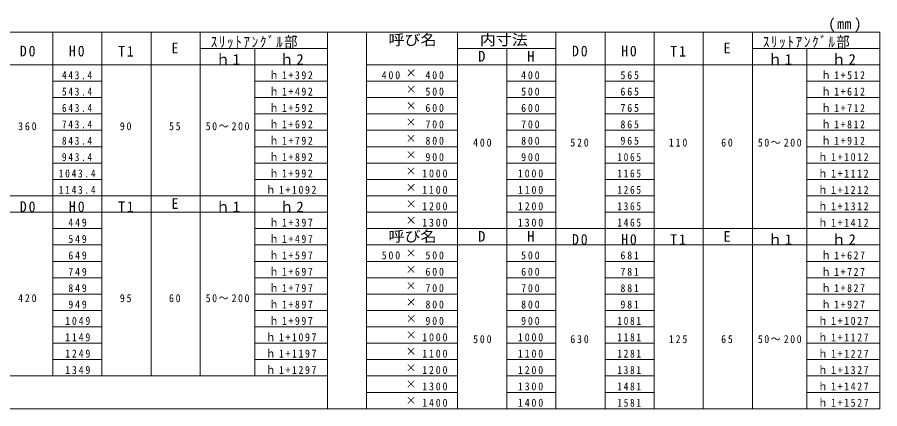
# Model space of a CAD drawing. Units: millimetres, scale not verified. Extents: x -2 to 7771, y -2 to 5790.
# Drawn here: x 1191 to 3561, y 138 to 1214 of the extents above; entities that cross this region are included whole.
import ezdxf
from ezdxf.enums import TextEntityAlignment as Align

# ---------------------------------------------------------------- set-up
doc = ezdxf.new("R2010")
doc.units = ezdxf.units.MM
doc.header["$LTSCALE"] = 10
doc.layers.add('0_2', color=132, linetype='Continuous', lineweight=5)
doc.layers.add('1', color=132, linetype='Continuous', lineweight=5)
doc.styles.add('ＭＳ ゴシック', font='')
doc.styles.get('ＭＳ ゴシック').set_extended_font_data('MS Gothic')

msp = doc.modelspace()

# ---------------------------------------------------------------- linework, layer by layer
at = {"layer": '1', "color": 7}
for p, q in [((3560.83, 1173.25), (633.49, 1173.25)), ((2043.49, 1173.25), (2043.49, 138.25)), ((2150.83, 138.25), (2150.83, 1173.25)), ((3560.83, 138.25), (3560.83, 1173.25)), ((633.49, 1083.25), (2043.49, 1083.25)), ((2150.83, 1083.25), (3560.83, 1083.25)), ((2043.49, 723.25), (633.49, 723.25)), ((633.49, 678.25), (2043.49, 678.25)), ((3560.83, 633.25), (2150.83, 633.25)), ((2150.83, 588.25), (3560.83, 588.25)), ((633.49, 228.25), (2043.49, 228.25)), ((633.49, 138.25), (3560.83, 138.25))]:
    msp.add_line(p, q, dxfattribs=at)
at = {"layer": '1'}
for p, q in [((1288.49, 228.25), (1288.49, 1173.25)), ((1423.49, 1173.25), (1423.49, 228.25)), ((1558.49, 228.25), (1558.49, 1173.25)), ((1693.49, 1173.25), (1693.49, 228.25)), ((2400.83, 1173.25), (2400.83, 138.25)), ((2670.83, 1173.25), (2670.83, 138.25)), ((2805.83, 138.25), (2805.83, 1173.25)), ((2940.83, 1173.25), (2940.83, 138.25)), ((3075.83, 1173.25), (3075.83, 138.25)), ((3210.83, 138.25), (3210.83, 1173.25)), ((2043.49, 1128.25), (1693.49, 1128.25)), ((1843.49, 228.25), (1843.49, 1128.25)), ((2400.83, 1128.25), (2670.83, 1128.25)), ((2535.83, 138.25), (2535.83, 1128.25)), ((3210.83, 1128.25), (3560.83, 1128.25)), ((3360.83, 138.25), (3360.83, 1128.25)), ((1423.49, 1038.25), (1288.49, 1038.25)), ((1843.49, 1038.25), (2043.49, 1038.25)), ((2150.83, 1038.25), (2400.83, 1038.25)), ((2535.83, 1038.25), (2670.83, 1038.25)), ((2805.83, 1038.25), (2940.83, 1038.25)), ((3560.83, 1038.25), (3360.83, 1038.25)), ((1288.49, 993.25), (1423.49, 993.25)), ((2043.49, 993.25), (1843.49, 993.25)), ((2400.83, 993.25), (2150.83, 993.25)), ((2670.83, 993.25), (2535.83, 993.25)), ((2940.83, 993.25), (2805.83, 993.25)), ((3360.83, 993.25), (3560.83, 993.25)), ((1423.49, 948.25), (1288.49, 948.25)), ((1843.49, 948.25), (2043.49, 948.25)), ((2150.83, 948.25), (2400.83, 948.25)), ((2535.83, 948.25), (2670.83, 948.25)), ((2805.83, 948.25), (2940.83, 948.25)), ((3560.83, 948.25), (3360.83, 948.25)), ((1288.49, 903.25), (1423.49, 903.25)), ((2043.49, 903.25), (1843.49, 903.25)), ((2400.83, 903.25), (2150.83, 903.25)), ((2670.83, 903.25), (2535.83, 903.25)), ((2940.83, 903.25), (2805.83, 903.25)), ((3360.83, 903.25), (3560.83, 903.25)), ((1423.49, 858.25), (1288.49, 858.25)), ((1843.49, 858.25), (2043.49, 858.25)), ((2150.83, 858.25), (2400.83, 858.25)), ((2535.83, 858.25), (2670.83, 858.25)), ((2805.83, 858.25), (2940.83, 858.25)), ((3560.83, 858.25), (3360.83, 858.25)), ((1288.49, 813.25), (1423.49, 813.25)), ((2043.49, 813.25), (1843.49, 813.25)), ((2400.83, 813.25), (2150.83, 813.25)), ((2670.83, 813.25), (2535.83, 813.25)), ((2940.83, 813.25), (2805.83, 813.25)), ((3360.83, 813.25), (3560.83, 813.25)), ((1423.49, 768.25), (1288.49, 768.25)), ((1843.49, 768.25), (2043.49, 768.25)), ((2150.83, 768.25), (2400.83, 768.25)), ((2535.83, 768.25), (2670.83, 768.25)), ((2805.83, 768.25), (2940.83, 768.25)), ((3560.83, 768.25), (3360.83, 768.25)), ((2400.83, 723.25), (2150.83, 723.25)), ((2670.83, 723.25), (2535.83, 723.25)), ((2940.83, 723.25), (2805.83, 723.25)), ((3360.83, 723.25), (3560.83, 723.25)), ((2150.83, 678.25), (2400.83, 678.25)), ((2535.83, 678.25), (2670.83, 678.25)), ((2805.83, 678.25), (2940.83, 678.25)), ((3560.83, 678.25), (3360.83, 678.25)), ((1288.49, 633.25), (1423.49, 633.25)), ((2043.49, 633.25), (1843.49, 633.25)), ((3360.83, 633.25), (3560.83, 633.25)), ((1423.49, 588.25), (1288.49, 588.25)), ((1843.49, 588.25), (2043.49, 588.25)), ((1288.49, 543.25), (1423.49, 543.25)), ((2043.49, 543.25), (1843.49, 543.25)), ((2400.83, 543.25), (2150.83, 543.25)), ((2535.83, 543.25), (2670.83, 543.25)), ((2805.83, 543.25), (2940.83, 543.25)), ((3560.83, 543.25), (3360.83, 543.25)), ((1423.49, 498.25), (1288.49, 498.25)), ((1843.49, 498.25), (2043.49, 498.25)), ((2150.83, 498.25), (2400.83, 498.25)), ((2670.83, 498.25), (2535.83, 498.25)), ((2940.83, 498.25), (2805.83, 498.25)), ((3360.83, 498.25), (3560.83, 498.25)), ((1288.49, 453.25), (1423.49, 453.25)), ((2043.49, 453.25), (1843.49, 453.25)), ((2400.83, 453.25), (2150.83, 453.25)), ((2535.83, 453.25), (2670.83, 453.25)), ((2805.83, 453.25), (2940.83, 453.25)), ((3560.83, 453.25), (3360.83, 453.25)), ((1423.49, 408.25), (1288.49, 408.25)), ((1843.49, 408.25), (2043.49, 408.25)), ((2150.83, 408.25), (2400.83, 408.25)), ((2670.83, 408.25), (2535.83, 408.25)), ((2940.83, 408.25), (2805.83, 408.25)), ((3360.83, 408.25), (3560.83, 408.25)), ((1288.49, 363.25), (1423.49, 363.25)), ((2043.49, 363.25), (1843.49, 363.25)), ((2400.83, 363.25), (2150.83, 363.25)), ((2535.83, 363.25), (2670.83, 363.25)), ((2805.83, 363.25), (2940.83, 363.25)), ((3560.83, 363.25), (3360.83, 363.25)), ((1423.49, 318.25), (1288.49, 318.25)), ((1843.49, 318.25), (2043.49, 318.25)), ((2150.83, 318.25), (2400.83, 318.25)), ((2670.83, 318.25), (2535.83, 318.25)), ((2940.83, 318.25), (2805.83, 318.25)), ((3360.83, 318.25), (3560.83, 318.25)), ((1288.49, 273.25), (1423.49, 273.25)), ((2043.49, 273.25), (1843.49, 273.25)), ((2150.83, 273.25), (2400.83, 273.25)), ((2535.83, 273.25), (2670.83, 273.25)), ((2805.83, 273.25), (2940.83, 273.25)), ((3560.83, 273.25), (3360.83, 273.25)), ((1423.49, 228.25), (1288.49, 228.25)), ((2043.49, 228.25), (1843.49, 228.25)), ((2400.83, 228.25), (2150.83, 228.25)), ((2670.83, 228.25), (2535.83, 228.25)), ((2940.83, 228.25), (2805.83, 228.25)), ((3360.83, 228.25), (3560.83, 228.25)), ((2150.83, 183.25), (2400.83, 183.25)), ((2535.83, 183.25), (2670.83, 183.25)), ((2805.83, 183.25), (2940.83, 183.25)), ((3360.83, 183.25), (3560.83, 183.25)), ((2400.83, 138.25), (2150.83, 138.25)), ((2670.83, 138.25), (2535.83, 138.25)), ((2940.83, 138.25), (2805.83, 138.25)), ((3560.83, 138.25), (3360.83, 138.25))]:
    msp.add_line(p, q, dxfattribs=at)

# ---------------------------------------------------------------- texts
at = {"layer": '0_2', "color": 7, "style": 'ＭＳ ゴシック', "width": 1.1}
for s, p in [('呼び名', (2210.83, 1128.43)), ('内寸法', (2461.6, 1128.43)), ('呼び名', (2210.83, 588.43))]:
    msp.add_text(s, height=29.33, dxfattribs=at).set_placement(p, align=Align.BOTTOM_LEFT)
at = {"layer": '0_2', "color": 7, "style": 'ＭＳ ゴシック'}
for s, p in [('E', (1613.98, 1105.93)), ('E', (3131.32, 1105.93)), ('D', (2457.22, 1083.43)), ('H', (2592.22, 1083.43)), ('E', (1613.98, 678.43)), ('D', (2457.22, 588.43)), ('H', (2592.22, 588.43)), ('E', (3131.32, 588.43))]:
    msp.add_text(s, height=29.33, dxfattribs=at).set_placement(p, align=Align.BOTTOM_LEFT)
at = {"layer": '0_2', "color": 7, "char_height": 29.33, "attachment_point": 7, "style": 'ＭＳ ゴシック'}
for s, insert in [('\\T1.25;\\W0.9;ｽﾘｯﾄｱﾝｸﾞﾙ部', (1722.24, 1128.43)), ('\\T1.25;\\W0.9;ｽﾘｯﾄｱﾝｸﾞﾙ部', (3239.58, 1128.43)), ('\\T1.27;\\W0.95;D0', (1197.73, 1105.93)), ('\\T1.27;\\W0.95;H0', (1332.73, 1105.93)), ('\\T1.27;\\W0.95;T1', (1467.73, 1105.93)), ('\\T1.17;ｈ1', (1735.99, 1083.43)), ('\\T1.17;ｈ2', (1910.99, 1083.43)), ('\\T1.27;\\W0.95;D0', (2715.07, 1105.93)), ('\\T1.27;\\W0.95;H0', (2850.07, 1105.93)), ('\\T1.27;\\W0.95;T1', (2985.07, 1105.93)), ('\\T1.17;ｈ1', (3253.33, 1083.43)), ('\\T1.17;ｈ2', (3428.33, 1083.43)), ('\\T1.27;\\W0.95;D0', (1197.73, 678.43)), ('\\T1.27;\\W0.95;H0', (1332.73, 678.43)), ('\\T1.27;\\W0.95;T1', (1467.73, 678.43)), ('\\T1.17;ｈ1', (1735.99, 678.43)), ('\\T1.17;ｈ2', (1910.99, 678.43)), ('\\T1.27;\\W0.95;D0', (2715.07, 588.43)), ('\\T1.27;\\W0.95;H0', (2850.07, 588.43)), ('\\T1.27;\\W0.95;T1', (2985.07, 588.43)), ('\\T1.17;ｈ1', (3253.33, 588.43)), ('\\T1.17;ｈ2', (3428.33, 588.43))]:
    msp.add_mtext(s, dxfattribs=dict(at, insert=insert))
at = {"layer": '1', "color": 7, "style": 'ＭＳ ゴシック'}
for p in [(2257.85, 1043.43), (2257.85, 998.43), (2257.85, 953.43), (2257.85, 908.43), (2257.85, 863.43), (2257.85, 818.43), (2257.85, 773.43), (2257.85, 728.43), (2257.85, 683.43), (2257.85, 638.43), (2257.85, 548.43), (2257.85, 503.43), (2257.85, 458.43), (2257.85, 413.43), (2257.85, 368.43), (2257.85, 323.43), (2257.85, 278.43), (2257.85, 233.43), (2257.85, 188.43), (2257.85, 143.43)]:
    msp.add_text('×', height=21.99, dxfattribs=at).set_placement(p, align=Align.BOTTOM_LEFT)
at = {"layer": '1', "color": 7, "attachment_point": 7, "style": 'ＭＳ ゴシック'}
for s, insert, char_height in [('\\T1.19;(㎜)', (3419.27, 1173.43), 29.33), ('\\T1.32;\\W0.9;ｈ1+392', (1882.57, 1043.43), 21.99), ('\\T1.32;\\W0.9;ｈ1+512', (3400, 1043.43), 21.99), ('\\T1.38;\\W0.85;443.4', (1313.49, 1043.43), 21.99), ('\\T1.38;\\W0.9;400', (2192.22, 1043.43), 21.99), ('\\T1.38;\\W0.9;400', (2312.43, 1043.43), 21.99), ('\\T1.38;\\W0.9;400', (2575.42, 1043.43), 21.99), ('\\T1.38;\\W0.9;565', (2848.33, 1043.43), 21.99), ('\\T1.38;\\W0.85;543.4', (1313.49, 998.43), 21.99), ('\\T1.32;\\W0.9;ｈ1+492', (1882.57, 998.43), 21.99), ('\\T1.38;\\W0.9;500', (2312.43, 998.43), 21.99), ('\\T1.38;\\W0.9;500', (2575.42, 998.43), 21.99), ('\\T1.38;\\W0.9;665', (2848.33, 998.43), 21.99), ('\\T1.32;\\W0.9;ｈ1+612', (3400, 998.43), 21.99), ('\\T1.38;\\W0.85;643.4', (1313.49, 953.43), 21.99), ('\\T1.32;\\W0.9;ｈ1+592', (1882.57, 953.43), 21.99), ('\\T1.38;\\W0.9;600', (2312.43, 953.43), 21.99), ('\\T1.38;\\W0.9;600', (2575.42, 953.43), 21.99), ('\\T1.38;\\W0.9;765', (2848.33, 953.43), 21.99), ('\\T1.32;\\W0.9;ｈ1+712', (3400, 953.43), 21.99), ('\\T1.38;\\W0.9;360', (1193.08, 903.25), 21.99), ('\\T1.38;\\W0.85;743.4', (1313.49, 908.43), 21.99), ('\\T1.36;\\W0.9;90', (1472.73, 903.25), 21.99), ('\\T1.36;\\W0.9;55', (1607.73, 903.25), 21.99), ('\\T1.32;\\W0.9;50～200', (1708.49, 903.25), 21.99), ('\\T1.32;\\W0.9;ｈ1+692', (1882.57, 908.43), 21.99), ('\\T1.38;\\W0.9;700', (2312.43, 908.43), 21.99), ('\\T1.38;\\W0.9;700', (2575.42, 908.43), 21.99), ('\\T1.38;\\W0.9;865', (2848.33, 908.43), 21.99), ('\\T1.32;\\W0.9;ｈ1+812', (3400, 908.43), 21.99), ('\\T1.38;\\W0.85;843.4', (1313.49, 863.43), 21.99), ('\\T1.32;\\W0.9;ｈ1+792', (1882.57, 863.43), 21.99), ('\\T1.38;\\W0.9;800', (2312.43, 863.43), 21.99), ('\\T1.38;\\W0.9;400', (2443.33, 858.25), 21.99), ('\\T1.38;\\W0.9;800', (2575.42, 863.43), 21.99), ('\\T1.38;\\W0.9;520', (2710.42, 858.25), 21.99), ('\\T1.38;\\W0.9;965', (2848.33, 863.43), 21.99), ('\\T1.38;\\W0.9;110', (2981.32, 858.25), 21.99), ('\\T1.36;\\W0.9;60', (3125.07, 858.25), 21.99), ('\\T1.32;\\W0.9;50～200', (3225.83, 858.25), 21.99), ('\\T1.32;\\W0.9;ｈ1+912', (3400, 863.43), 21.99), ('\\T1.38;\\W0.85;943.4', (1313.49, 818.43), 21.99), ('\\T1.32;\\W0.9;ｈ1+892', (1882.57, 818.43), 21.99), ('\\T1.38;\\W0.9;900', (2312.43, 818.43), 21.99), ('\\T1.38;\\W0.9;900', (2575.42, 818.43), 21.99), ('\\T1.38;\\W0.85;1065', (2839.58, 818.43), 21.99), ('\\T1.33;\\W0.9;ｈ1+1012', (3391.25, 818.43), 21.99), ('\\T1.39;\\W0.85;1043.4', (1304.74, 773.43), 21.99), ('\\T1.32;\\W0.9;ｈ1+992', (1882.57, 773.43), 21.99), ('\\T1.38;\\W0.9;1000', (2303.68, 773.43), 21.99), ('\\T1.38;\\W0.9;1000', (2566.67, 773.43), 21.99), ('\\T1.38;\\W0.85;1165', (2839.58, 773.43), 21.99), ('\\T1.33;\\W0.9;ｈ1+1112', (3391.25, 773.43), 21.99), ('\\T1.39;\\W0.85;1143.4', (1304.74, 728.43), 21.99), ('\\T1.33;\\W0.9;ｈ1+1092', (1873.82, 728.43), 21.99), ('\\T1.38;\\W0.9;1100', (2303.68, 728.43), 21.99), ('\\T1.38;\\W0.9;1100', (2566.67, 728.43), 21.99), ('\\T1.38;\\W0.85;1265', (2839.58, 728.43), 21.99), ('\\T1.33;\\W0.9;ｈ1+1212', (3391.25, 728.43), 21.99), ('\\T1.38;\\W0.9;1200', (2303.68, 683.43), 21.99), ('\\T1.38;\\W0.9;1200', (2566.67, 683.43), 21.99), ('\\T1.38;\\W0.85;1365', (2839.58, 683.43), 21.99), ('\\T1.33;\\W0.9;ｈ1+1312', (3391.25, 683.43), 21.99), ('\\T1.38;\\W0.9;449', (1330.99, 638.43), 21.99), ('\\T1.32;\\W0.9;ｈ1+397', (1882.57, 638.43), 21.99), ('\\T1.38;\\W0.9;1300', (2303.68, 638.43), 21.99), ('\\T1.38;\\W0.9;1300', (2566.67, 638.43), 21.99), ('\\T1.38;\\W0.85;1465', (2839.58, 638.43), 21.99), ('\\T1.33;\\W0.9;ｈ1+1412', (3391.25, 638.43), 21.99), ('\\T1.32;\\W0.9;ｈ1+497', (1882.57, 593.43), 21.99), ('\\T1.38;\\W0.9;549', (1330.99, 593.43), 21.99), ('\\T1.38;\\W0.9;649', (1330.99, 548.43), 21.99), ('\\T1.32;\\W0.9;ｈ1+597', (1882.57, 548.43), 21.99), ('\\T1.38;\\W0.9;500', (2192.22, 548.43), 21.99), ('\\T1.38;\\W0.9;500', (2312.43, 548.43), 21.99), ('\\T1.38;\\W0.9;500', (2575.42, 548.43), 21.99), ('\\T1.38;\\W0.9;681', (2848.33, 548.43), 21.99), ('\\T1.32;\\W0.9;ｈ1+627', (3400, 548.43), 21.99), ('\\T1.38;\\W0.9;749', (1330.99, 503.43), 21.99), ('\\T1.32;\\W0.9;ｈ1+697', (1882.57, 503.43), 21.99), ('\\T1.38;\\W0.9;600', (2312.43, 503.43), 21.99), ('\\T1.38;\\W0.9;600', (2575.42, 503.43), 21.99), ('\\T1.38;\\W0.9;781', (2848.33, 503.43), 21.99), ('\\T1.32;\\W0.9;ｈ1+727', (3400, 503.43), 21.99), ('\\T1.38;\\W0.9;849', (1330.99, 458.43), 21.99), ('\\T1.32;\\W0.9;ｈ1+797', (1882.57, 458.43), 21.99), ('\\T1.38;\\W0.9;700', (2312.43, 458.43), 21.99), ('\\T1.38;\\W0.9;700', (2575.42, 458.43), 21.99), ('\\T1.38;\\W0.9;881', (2848.33, 458.43), 21.99), ('\\T1.32;\\W0.9;ｈ1+827', (3400, 458.43), 21.99), ('\\T1.38;\\W0.9;420', (1193.08, 430.75), 21.99), ('\\T1.36;\\W0.9;95', (1472.73, 430.75), 21.99), ('\\T1.36;\\W0.9;60', (1607.73, 430.75), 21.99), ('\\T1.32;\\W0.9;50～200', (1708.49, 430.75), 21.99), ('\\T1.38;\\W0.9;949', (1330.99, 413.43), 21.99), ('\\T1.32;\\W0.9;ｈ1+897', (1882.57, 413.43), 21.99), ('\\T1.38;\\W0.9;800', (2312.43, 413.43), 21.99), ('\\T1.38;\\W0.9;800', (2575.42, 413.43), 21.99), ('\\T1.38;\\W0.9;981', (2848.33, 413.43), 21.99), ('\\T1.32;\\W0.9;ｈ1+927', (3400, 413.43), 21.99), ('\\T1.38;\\W0.9;1049', (1322.24, 368.43), 21.99), ('\\T1.32;\\W0.9;ｈ1+997', (1882.57, 368.43), 21.99), ('\\T1.38;\\W0.9;900', (2312.43, 368.43), 21.99), ('\\T1.38;\\W0.9;900', (2575.42, 368.43), 21.99), ('\\T1.38;\\W0.85;1081', (2839.58, 368.43), 21.99), ('\\T1.33;\\W0.9;ｈ1+1027', (3391.25, 368.43), 21.99), ('\\T1.38;\\W0.9;1149', (1322.24, 323.43), 21.99), ('\\T1.33;\\W0.9;ｈ1+1097', (1873.82, 323.43), 21.99), ('\\T1.38;\\W0.9;1000', (2303.68, 323.43), 21.99), ('\\T1.38;\\W0.9;500', (2443.33, 318.25), 21.99), ('\\T1.38;\\W0.9;1000', (2566.67, 323.43), 21.99), ('\\T1.38;\\W0.9;630', (2710.42, 318.25), 21.99), ('\\T1.38;\\W0.85;1181', (2839.58, 323.43), 21.99), ('\\T1.38;\\W0.9;125', (2981.32, 318.25), 21.99), ('\\T1.36;\\W0.9;65', (3125.07, 318.25), 21.99), ('\\T1.32;\\W0.9;50～200', (3225.83, 318.25), 21.99), ('\\T1.33;\\W0.9;ｈ1+1127', (3391.25, 323.43), 21.99), ('\\T1.38;\\W0.9;1249', (1322.24, 278.43), 21.99), ('\\T1.33;\\W0.9;ｈ1+1197', (1873.82, 278.43), 21.99), ('\\T1.38;\\W0.9;1100', (2303.68, 278.43), 21.99), ('\\T1.38;\\W0.9;1100', (2566.67, 278.43), 21.99), ('\\T1.38;\\W0.85;1281', (2839.58, 278.43), 21.99), ('\\T1.33;\\W0.9;ｈ1+1227', (3391.25, 278.43), 21.99), ('\\T1.38;\\W0.9;1349', (1322.24, 233.43), 21.99), ('\\T1.33;\\W0.9;ｈ1+1297', (1873.82, 233.43), 21.99), ('\\T1.38;\\W0.9;1200', (2303.68, 233.43), 21.99), ('\\T1.38;\\W0.9;1200', (2566.67, 233.43), 21.99), ('\\T1.38;\\W0.85;1381', (2839.58, 233.43), 21.99), ('\\T1.33;\\W0.9;ｈ1+1327', (3391.25, 233.43), 21.99), ('\\T1.38;\\W0.9;1300', (2303.68, 188.43), 21.99), ('\\T1.38;\\W0.9;1300', (2566.67, 188.43), 21.99), ('\\T1.38;\\W0.85;1481', (2839.58, 188.43), 21.99), ('\\T1.33;\\W0.9;ｈ1+1427', (3391.25, 188.43), 21.99), ('\\T1.33;\\W0.9;ｈ1+1527', (3391.25, 143.43), 21.99), ('\\T1.38;\\W0.9;1400', (2303.68, 143.43), 21.99), ('\\T1.38;\\W0.9;1400', (2566.67, 143.43), 21.99), ('\\T1.38;\\W0.85;1581', (2839.58, 143.43), 21.99)]:
    msp.add_mtext(s, dxfattribs=dict(at, insert=insert, char_height=char_height))

doc.saveas('drawing.dxf')
